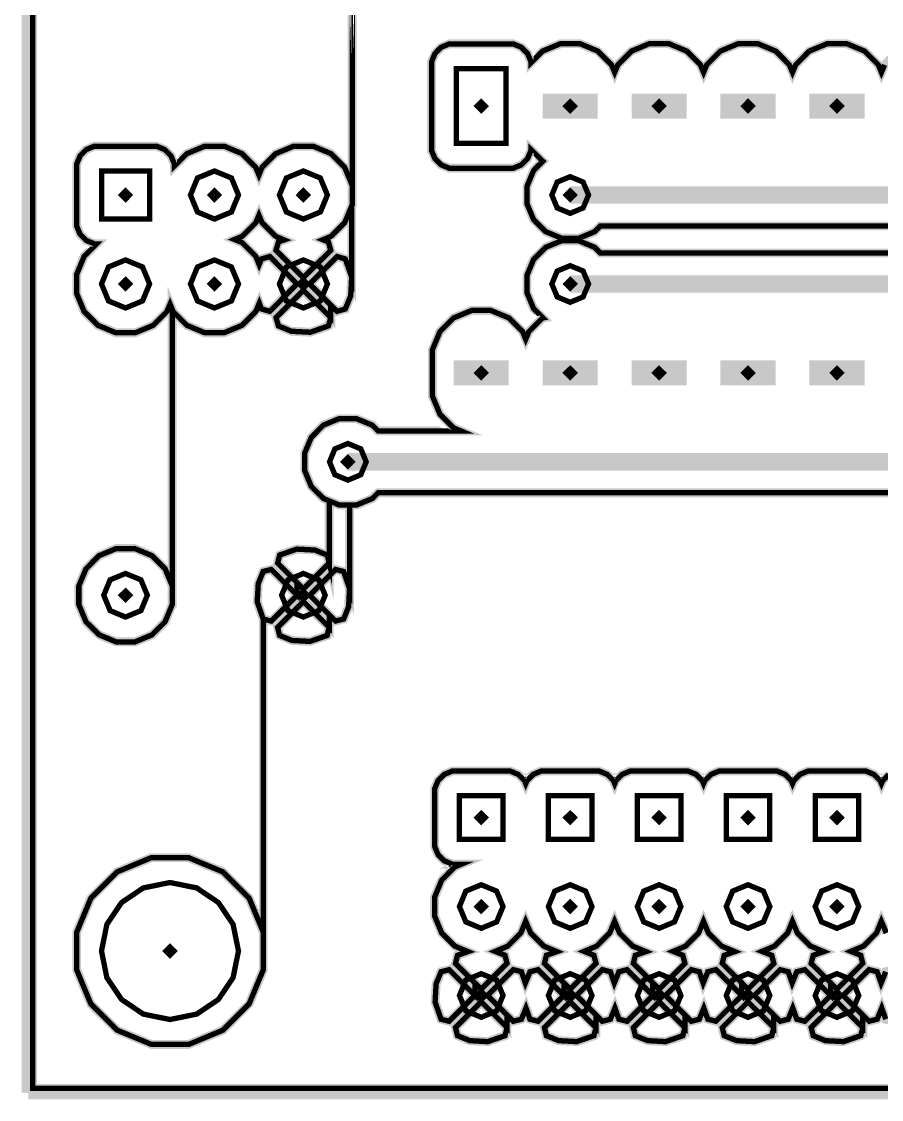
# Model space of a CAD drawing. Extents: x 0 to 6.22, y 0 to 4.04.
# Drawn here: x 4.24 to 5.207, y 0 to 1.212 of the extents above; entities that cross this region are included whole.
import ezdxf

# ---------------------------------------------------------------- set-up
doc = ezdxf.new("R2010")
doc.units = 0
doc.layers.get('0').update_dxf_attribs({"linetype": 'CONTINUOUS'})

msp = doc.modelspace()

# ---------------------------------------------------------------- linework, layer by layer
at = {"color": 0}
for points, const_width in [([(4.24783, 1.97613), (4.24783, 0.00764974)], 0.015), ([(4.25288, 1.97114), (4.25288, 0.0126411), (6.21137, 0.0126411)], 0.01), ([(4.25288, 1.97114), (4.25288, 0.0126411), (6.21137, 0.0126411)], 0.006), ([(4.61214, 1.24881), (4.61214, 1.00613), (4.61154, 1.00461), (4.61154, 0.924914), (4.61046, 0.903646), (4.60444, 0.888943), (4.59506, 0.886231), (4.58806, 0.893229), (4.58806, 0.879232), (4.58535, 0.869846), (4.56515, 0.862739), (4.54383, 0.863824), (4.52919, 0.869846), (4.52647, 0.879232), (4.55724, 0.909939), (4.58806, 0.879232), (4.58806, 0.893229), (4.56435, 0.917046), (4.59506, 0.947863), (4.60444, 0.94515), (4.61154, 0.924914), (4.61154, 1.00461), (4.60374, 0.985949), (4.58838, 0.97054), (4.57915, 0.966743), (4.58535, 0.964247), (4.58806, 0.954807), (4.55724, 0.924154), (4.52647, 0.954807), (4.52919, 0.964247), (4.53564, 0.966525), (4.52615, 0.97054), (4.51074, 0.985949), (4.50726, 0.994358), (4.50375, 0.985949), (4.48833, 0.97054), (4.47987, 0.967014), (4.48833, 0.963542), (4.50375, 0.948133), (4.50749, 0.938911), (4.51004, 0.94515), (4.51947, 0.947863), (4.55018, 0.917046), (4.51947, 0.886231), (4.51004, 0.888943), (4.50765, 0.895454), (4.50375, 0.88596), (4.48833, 0.870551), (4.46815, 0.862142), (4.44635, 0.862142), (4.42617, 0.870551), (4.41075, 0.88596), (4.40978, 0.888346), (4.40978, 0.55664), (4.40175, 0.537326), (4.38704, 0.522515), (4.36778, 0.51454), (4.34685, 0.51454), (4.32758, 0.522515), (4.31278, 0.537218), (4.30474, 0.556532), (4.30474, 0.577419), (4.31278, 0.596733), (4.32747, 0.611544), (4.34674, 0.619521), (4.36768, 0.619521), (4.38693, 0.611544), (4.40175, 0.596843), (4.40978, 0.577528), (4.40978, 0.888346), (4.40728, 0.894314), (4.40375, 0.88596), (4.38835, 0.870551), (4.36817, 0.862142), (4.34636, 0.862142), (4.32617, 0.870551), (4.31076, 0.88596), (4.30236, 0.906142), (4.30236, 0.927951), (4.31076, 0.948133), (4.32476, 0.962131), (4.32238, 0.962131), (4.31315, 0.965929), (4.30615, 0.972928), (4.30236, 0.982042), (4.30236, 1.05192), (4.30615, 1.06114), (4.31315, 1.06814), (4.32226, 1.07194), (4.39214, 1.07194), (4.40136, 1.06814), (4.40836, 1.06114), (4.41217, 1.05203), (4.41217, 1.04953), (4.42617, 1.06353), (4.44635, 1.07194), (4.46815, 1.07194), (4.48833, 1.06353), (4.50375, 1.04812), (4.50726, 1.03961), (4.51074, 1.04812), (4.52615, 1.06353), (4.54633, 1.07194), (4.56814, 1.07194), (4.58838, 1.06353), (4.60374, 1.04812), (4.61214, 1.02794), (4.61214, 1.24881)], 0.01), ([(4.61214, 1.24881), (4.61214, 1.00613), (4.61154, 1.00461), (4.61154, 0.924914), (4.61046, 0.903646), (4.60444, 0.888943), (4.59506, 0.886231), (4.58806, 0.893229), (4.58806, 0.879232), (4.58535, 0.869846), (4.56515, 0.862739), (4.54383, 0.863824), (4.52919, 0.869846), (4.52647, 0.879232), (4.55724, 0.909939), (4.58806, 0.879232), (4.58806, 0.893229), (4.56435, 0.917046), (4.59506, 0.947863), (4.60444, 0.94515), (4.61154, 0.924914), (4.61154, 1.00461), (4.60374, 0.985949), (4.58838, 0.97054), (4.57915, 0.966743), (4.58535, 0.964247), (4.58806, 0.954807), (4.55724, 0.924154), (4.52647, 0.954807), (4.52919, 0.964247), (4.53564, 0.966525), (4.52615, 0.97054), (4.51074, 0.985949), (4.50726, 0.994358), (4.50375, 0.985949), (4.48833, 0.97054), (4.47987, 0.967014), (4.48833, 0.963542), (4.50375, 0.948133), (4.50749, 0.938911), (4.51004, 0.94515), (4.51947, 0.947863), (4.55018, 0.917046), (4.51947, 0.886231), (4.51004, 0.888943), (4.50765, 0.895454), (4.50375, 0.88596), (4.48833, 0.870551), (4.46815, 0.862142), (4.44635, 0.862142), (4.42617, 0.870551), (4.41075, 0.88596), (4.40978, 0.888346), (4.40978, 0.55664), (4.40175, 0.537326), (4.38704, 0.522515), (4.36778, 0.51454), (4.34685, 0.51454), (4.32758, 0.522515), (4.31278, 0.537218), (4.30474, 0.556532), (4.30474, 0.577419), (4.31278, 0.596733), (4.32747, 0.611544), (4.34674, 0.619521), (4.36768, 0.619521), (4.38693, 0.611544), (4.40175, 0.596843), (4.40978, 0.577528), (4.40978, 0.888346), (4.40728, 0.894314), (4.40375, 0.88596), (4.38835, 0.870551), (4.36817, 0.862142), (4.34636, 0.862142), (4.32617, 0.870551), (4.31076, 0.88596), (4.30236, 0.906142), (4.30236, 0.927951), (4.31076, 0.948133), (4.32476, 0.962131), (4.32238, 0.962131), (4.31315, 0.965929), (4.30615, 0.972928), (4.30236, 0.982042), (4.30236, 1.05192), (4.30615, 1.06114), (4.31315, 1.06814), (4.32226, 1.07194), (4.39214, 1.07194), (4.40136, 1.06814), (4.40836, 1.06114), (4.41217, 1.05203), (4.41217, 1.04953), (4.42617, 1.06353), (4.44635, 1.07194), (4.46815, 1.07194), (4.48833, 1.06353), (4.50375, 1.04812), (4.50726, 1.03961), (4.51074, 1.04812), (4.52615, 1.06353), (4.54633, 1.07194), (4.56814, 1.07194), (4.58838, 1.06353), (4.60374, 1.04812), (4.61214, 1.02794), (4.61214, 1.24881)], 0.006), ([(5.67329, 0.98226), (4.89117, 0.98226), (4.88488, 0.975857), (4.86697, 0.968425), (4.84765, 0.968425), (4.82975, 0.975857), (4.81608, 0.989421), (4.80865, 1.00732), (4.80865, 1.02664), (4.81608, 1.04454), (4.82644, 1.05501), (4.82617, 1.05523), (4.81315, 1.06825), (4.81315, 1.06711), (4.80935, 1.05794), (4.80236, 1.05094), (4.79324, 1.04715), (4.72136, 1.04715), (4.71213, 1.05094), (4.70514, 1.05794), (4.70139, 1.06706), (4.70139, 1.16694), (4.70514, 1.17611), (4.71213, 1.18311), (4.72125, 1.18696), (4.79318, 1.18696), (4.80236, 1.18311), (4.80935, 1.17611), (4.81315, 1.16705), (4.81315, 1.16585), (4.82617, 1.17882), (4.84636, 1.18723), (4.86817, 1.18723), (4.88835, 1.17882), (4.90375, 1.16341), (4.90728, 1.15495), (4.91075, 1.16341), (4.92617, 1.17882), (4.94635, 1.18723), (4.96815, 1.18723), (4.98833, 1.17882), (5.00375, 1.16341), (5.00726, 1.15495), (5.01074, 1.16341), (5.02615, 1.17882), (5.04633, 1.18723), (5.06814, 1.18723), (5.08838, 1.17882), (5.10374, 1.16341), (5.10726, 1.15495), (5.11079, 1.16341), (5.12614, 1.17882), (5.14638, 1.18723), (5.16818, 1.18723), (5.18836, 1.17882), (5.20378, 1.16341), (5.20725, 1.15495), (5.21078, 1.16341), (5.22618, 1.17882)], 0.01), ([(5.67329, 0.98226), (4.89117, 0.98226), (4.88488, 0.975857), (4.86697, 0.968425), (4.84765, 0.968425), (4.82975, 0.975857), (4.81608, 0.989421), (4.80865, 1.00732), (4.80865, 1.02664), (4.81608, 1.04454), (4.82644, 1.05501), (4.82617, 1.05523), (4.81315, 1.06825), (4.81315, 1.06711), (4.80935, 1.05794), (4.80236, 1.05094), (4.79324, 1.04715), (4.72136, 1.04715), (4.71213, 1.05094), (4.70514, 1.05794), (4.70139, 1.06706), (4.70139, 1.16694), (4.70514, 1.17611), (4.71213, 1.18311), (4.72125, 1.18696), (4.79318, 1.18696), (4.80236, 1.18311), (4.80935, 1.17611), (4.81315, 1.16705), (4.81315, 1.16585), (4.82617, 1.17882), (4.84636, 1.18723), (4.86817, 1.18723), (4.88835, 1.17882), (4.90375, 1.16341), (4.90728, 1.15495), (4.91075, 1.16341), (4.92617, 1.17882), (4.94635, 1.18723), (4.96815, 1.18723), (4.98833, 1.17882), (5.00375, 1.16341), (5.00726, 1.15495), (5.01074, 1.16341), (5.02615, 1.17882), (5.04633, 1.18723), (5.06814, 1.18723), (5.08838, 1.17882), (5.10374, 1.16341), (5.10726, 1.15495), (5.11079, 1.16341), (5.12614, 1.17882), (5.14638, 1.18723), (5.16818, 1.18723), (5.18836, 1.17882), (5.20378, 1.16341), (5.20725, 1.15495), (5.21078, 1.16341)], 0.006), ([(4.85726, 1.10303), (4.85726, 1.13102)], 0.062), ([(4.95725, 1.10303), (4.95725, 1.13102)], 0.062), ([(5.05724, 1.10303), (5.05724, 1.13102)], 0.062), ([(5.15728, 1.10303), (5.15728, 1.13102)], 0.062), ([(4.48426, 1.01704), (4.47635, 0.997939), (4.45725, 0.990017), (4.43815, 0.997939), (4.43028, 1.01704), (4.43815, 1.03619), (4.45725, 1.04405), (4.47635, 1.03619), (4.48426, 1.01704)], 0.006), ([(4.58425, 1.01704), (4.57633, 0.997939), (4.55724, 0.990017), (4.53814, 0.997939), (4.53028, 1.01704), (4.53814, 1.03619), (4.55724, 1.04405), (4.57633, 1.03619), (4.58425, 1.01704)], 0.006), ([(4.87788, 1.01704), (4.87181, 1.0025), (4.85726, 0.996419), (4.84267, 1.0025), (4.83664, 1.01704), (4.84267, 1.03163), (4.85726, 1.03765), (4.87181, 1.03163), (4.87788, 1.01704)], 0.006), ([(5.70725, 1.01704), (4.85726, 1.01704)], 0.0197), ([(5.30974, 0.682238), (4.64117, 0.682238), (4.63488, 0.675836), (4.61697, 0.668457), (4.60915, 0.668457), (4.60915, 0.574436), (4.60807, 0.554036), (4.60249, 0.54031), (4.59337, 0.538032), (4.58626, 0.545139), (4.58626, 0.530925), (4.58399, 0.52181), (4.56467, 0.515136), (4.54428, 0.516222), (4.53054, 0.52181), (4.52826, 0.530925), (4.55724, 0.55995), (4.58626, 0.530925), (4.58626, 0.545139), (4.56435, 0.567057), (4.59337, 0.596029), (4.60249, 0.59375), (4.60915, 0.574436), (4.60915, 0.668457), (4.59765, 0.668457), (4.58626, 0.673122), (4.58626, 0.603136), (4.55724, 0.57411), (4.55018, 0.581218), (4.55018, 0.567057), (4.52115, 0.538032), (4.51226, 0.540201), (4.51226, 0.146212), (4.49625, 0.107639), (4.46674, 0.0780165), (4.42828, 0.0620117), (4.38644, 0.0620117), (4.34787, 0.0780165), (4.31825, 0.10753), (4.30225, 0.14605), (4.30225, 0.187825), (4.31825, 0.226454), (4.34776, 0.256022), (4.38628, 0.272026), (4.42806, 0.272026), (4.46669, 0.256022), (4.49625, 0.226508), (4.51226, 0.188043), (4.51226, 0.540201), (4.51204, 0.54031), (4.50537, 0.559625), (4.50646, 0.580024), (4.51204, 0.59375), (4.52115, 0.596029), (4.55018, 0.567057), (4.55018, 0.581218), (4.52826, 0.603136), (4.53054, 0.61225), (4.54986, 0.618924), (4.57026, 0.617839), (4.58399, 0.61225), (4.58626, 0.603136), (4.58626, 0.673122), (4.57975, 0.675836), (4.56608, 0.689453), (4.55865, 0.707357), (4.55865, 0.726617), (4.56608, 0.744521), (4.57964, 0.758247), (4.59754, 0.765625), (4.61686, 0.765625), (4.63476, 0.758247), (4.64117, 0.751844), (4.73426, 0.751844), (4.72618, 0.755208), (4.71078, 0.770617), (4.70236, 0.790853), (4.70236, 0.843207), (4.71078, 0.863444), (4.72618, 0.878851), (4.74636, 0.887207), (4.76818, 0.887207), (4.78836, 0.878851), (4.80376, 0.863444), (4.80724, 0.854926), (4.81076, 0.863444), (4.82617, 0.878851), (4.82656, 0.878906), (4.81608, 0.889432), (4.80865, 0.907335), (4.80865, 0.92665), (4.81608, 0.944553), (4.82964, 0.958225), (4.84754, 0.965603), (4.86686, 0.965603), (4.88476, 0.958225), (4.89117, 0.951822), (5.57324, 0.951822)], 0.01), ([(5.30974, 0.682238), (4.64117, 0.682238), (4.63488, 0.675836), (4.61697, 0.668457), (4.60915, 0.668457), (4.60915, 0.574436), (4.60807, 0.554036), (4.60249, 0.54031), (4.59337, 0.538032), (4.58626, 0.545139), (4.58626, 0.530925), (4.58399, 0.52181), (4.56467, 0.515136), (4.54428, 0.516222), (4.53054, 0.52181), (4.52826, 0.530925), (4.55724, 0.55995), (4.58626, 0.530925), (4.58626, 0.545139), (4.56435, 0.567057), (4.59337, 0.596029), (4.60249, 0.59375), (4.60915, 0.574436), (4.60915, 0.668457), (4.59765, 0.668457), (4.58626, 0.673122), (4.58626, 0.603136), (4.55724, 0.57411), (4.55018, 0.581218), (4.55018, 0.567057), (4.52115, 0.538032), (4.51226, 0.540201), (4.51226, 0.146212), (4.49625, 0.107639), (4.46674, 0.0780165), (4.42828, 0.0620117), (4.38644, 0.0620117), (4.34787, 0.0780165), (4.31825, 0.10753), (4.30225, 0.14605), (4.30225, 0.187825), (4.31825, 0.226454), (4.34776, 0.256022), (4.38628, 0.272026), (4.42806, 0.272026), (4.46669, 0.256022), (4.49625, 0.226508), (4.51226, 0.188043), (4.51226, 0.540201), (4.51204, 0.54031), (4.50537, 0.559625), (4.50646, 0.580024), (4.51204, 0.59375), (4.52115, 0.596029), (4.55018, 0.567057), (4.55018, 0.581218), (4.52826, 0.603136), (4.53054, 0.61225), (4.54986, 0.618924), (4.57026, 0.617839), (4.58399, 0.61225), (4.58626, 0.603136), (4.58626, 0.673122), (4.57975, 0.675836), (4.56608, 0.689453), (4.55865, 0.707357), (4.55865, 0.726617), (4.56608, 0.744521), (4.57964, 0.758247), (4.59754, 0.765625), (4.61686, 0.765625), (4.63476, 0.758247), (4.64117, 0.751844), (4.73426, 0.751844), (4.72618, 0.755208), (4.71078, 0.770617), (4.70236, 0.790853), (4.70236, 0.843207), (4.71078, 0.863444), (4.72618, 0.878851), (4.74636, 0.887207), (4.76818, 0.887207), (4.78836, 0.878851), (4.80376, 0.863444), (4.80724, 0.854926), (4.81076, 0.863444), (4.82617, 0.878851), (4.82656, 0.878906), (4.81608, 0.889432), (4.80865, 0.907335), (4.80865, 0.92665), (4.81608, 0.944553), (4.82964, 0.958225), (4.84754, 0.965603), (4.86686, 0.965603), (4.88476, 0.958225), (4.89117, 0.951822), (5.57324, 0.951822)], 0.006), ([(4.38428, 0.917046), (4.37636, 0.897949), (4.35726, 0.890028), (4.33811, 0.897949), (4.33024, 0.917046), (4.33811, 0.936143), (4.35726, 0.944011), (4.37636, 0.936143), (4.38428, 0.917046)], 0.006), ([(4.48426, 0.917046), (4.47635, 0.897949), (4.45725, 0.890028), (4.43815, 0.897949), (4.43028, 0.917046), (4.43815, 0.936143), (4.45725, 0.944011), (4.47635, 0.936143), (4.48426, 0.917046)], 0.006), ([(4.58425, 0.917046), (4.57633, 0.897949), (4.55724, 0.890028), (4.53814, 0.897949), (4.53028, 0.917046), (4.53814, 0.936143), (4.55724, 0.944011), (4.57633, 0.936143), (4.58425, 0.917046)], 0.006), ([(4.87788, 0.917046), (4.87181, 0.902507), (4.85726, 0.896431), (4.84267, 0.902507), (4.83664, 0.917046), (4.84267, 0.931586), (4.85726, 0.937608), (4.87181, 0.931586), (4.87788, 0.917046)], 0.006), ([(4.85726, 0.917046), (5.60726, 0.917046)], 0.0197), ([(4.75726, 0.80306), (4.75726, 0.831054)], 0.062), ([(4.85726, 0.80306), (4.85726, 0.831054)], 0.062), ([(4.95725, 0.80306), (4.95725, 0.831054)], 0.062), ([(5.05724, 0.80306), (5.05724, 0.831054)], 0.062), ([(5.15728, 0.80306), (5.15728, 0.831054)], 0.062), ([(4.62788, 0.717014), (4.62181, 0.702528), (4.60726, 0.696451), (4.59267, 0.702528), (4.58664, 0.717014), (4.59267, 0.731608), (4.60726, 0.737631), (4.62181, 0.731608), (4.62788, 0.717014)], 0.006), ([(4.60726, 0.717014), (5.85726, 0.717014)], 0.0197), ([(4.38178, 0.567057), (4.37457, 0.54975), (4.35726, 0.542535), (4.3399, 0.54975), (4.33274, 0.567057), (4.3399, 0.584364), (4.35726, 0.591525), (4.37457, 0.584364), (4.38178, 0.567057)], 0.006), ([(4.58176, 0.567057), (4.57454, 0.54975), (4.55724, 0.542535), (4.53993, 0.54975), (4.53276, 0.567057), (4.53993, 0.584364), (4.55724, 0.591525), (4.57454, 0.584364), (4.58176, 0.567057)], 0.006), ([(5.21278, 0.187229), (5.20714, 0.200521), (5.20176, 0.187338), (5.18707, 0.172526), (5.17296, 0.166613), (5.18397, 0.162218), (5.18625, 0.153103), (5.15728, 0.124132), (5.15017, 0.131239), (5.15017, 0.117025), (5.12115, 0.0880533), (5.11208, 0.0903321), (5.10753, 0.102919), (5.10243, 0.0903321), (5.09337, 0.0880533), (5.08626, 0.0951064), (5.08626, 0.0809461), (5.08393, 0.0718317), (5.06467, 0.0651585), (5.04428, 0.0662435), (5.03054, 0.0718317), (5.02826, 0.0809461), (5.05724, 0.109918), (5.08626, 0.0809461), (5.08626, 0.0951064), (5.06435, 0.117025), (5.09337, 0.14605), (5.10243, 0.143718), (5.10688, 0.131022), (5.11208, 0.143718), (5.12115, 0.14605), (5.15017, 0.117025), (5.15017, 0.131239), (5.12825, 0.153103), (5.13058, 0.162218), (5.14236, 0.166342), (5.12756, 0.172526), (5.11274, 0.187229), (5.10715, 0.200521), (5.10178, 0.187338), (5.08708, 0.172526), (5.07297, 0.166613), (5.08393, 0.162218), (5.08626, 0.153103), (5.05724, 0.124132), (5.05018, 0.131239), (5.05018, 0.117025), (5.02115, 0.0880533), (5.01204, 0.0903321), (5.00754, 0.102919), (5.00244, 0.0903321), (4.99338, 0.0880533), (4.98628, 0.0951064), (4.98628, 0.0809461), (4.98394, 0.0718317), (4.96468, 0.0651585), (4.94428, 0.0662435), (4.93056, 0.0718317), (4.92828, 0.0809461), (4.95725, 0.109918), (4.98628, 0.0809461), (4.98628, 0.0951064), (4.96436, 0.117025), (4.99338, 0.14605), (5.00244, 0.143718), (5.00683, 0.131022), (5.01204, 0.143718), (5.02115, 0.14605), (5.05018, 0.117025), (5.05018, 0.131239), (5.02826, 0.153103), (5.03054, 0.162218), (5.04237, 0.166342), (5.02756, 0.172526), (5.01275, 0.187229), (5.00717, 0.200521), (5.00174, 0.187338), (4.98708, 0.172526), (4.97299, 0.166613), (4.98394, 0.162218), (4.98628, 0.153103), (4.95725, 0.124132), (4.95014, 0.131239), (4.95014, 0.117025), (4.92117, 0.0880533), (4.91206, 0.0903321), (4.90756, 0.102919), (4.90246, 0.0903321), (4.89333, 0.0880533), (4.88628, 0.0951064), (4.88628, 0.0809461), (4.88396, 0.0718317), (4.86464, 0.0651585), (4.84424, 0.0662435), (4.83057, 0.0718317), (4.82829, 0.0809461), (4.85726, 0.109918), (4.88628, 0.0809461), (4.88628, 0.0951064), (4.86436, 0.117025), (4.89333, 0.14605), (4.90246, 0.143718), (4.90685, 0.131022), (4.91206, 0.143718), (4.92117, 0.14605), (4.95014, 0.117025), (4.95014, 0.131239), (4.92828, 0.153103), (4.93056, 0.162218), (4.94239, 0.166342), (4.92757, 0.172526), (4.91276, 0.187229), (4.90717, 0.200521), (4.90175, 0.187338), (4.88704, 0.172526), (4.87294, 0.166613), (4.88396, 0.162218), (4.88628, 0.153103), (4.85726, 0.124132), (4.85015, 0.131239), (4.85015, 0.117025), (4.82118, 0.0880533), (4.81207, 0.0903321), (4.80757, 0.102919), (4.80246, 0.0903321), (4.79335, 0.0880533), (4.78624, 0.0951064), (4.78624, 0.0809461), (4.78396, 0.0718317), (4.76465, 0.0651585), (4.74425, 0.0662435), (4.73058, 0.0718317), (4.72825, 0.0809461), (4.75726, 0.109918), (4.78624, 0.0809461), (4.78624, 0.0951064), (4.76438, 0.117025), (4.79335, 0.14605), (4.80246, 0.143718), (4.80686, 0.131022), (4.81207, 0.143718), (4.82118, 0.14605), (4.85015, 0.117025), (4.85015, 0.131239), (4.82829, 0.153103), (4.83057, 0.162218), (4.84233, 0.166342), (4.82758, 0.172526), (4.81278, 0.187229), (4.80718, 0.200521), (4.80176, 0.187338), (4.78706, 0.172526), (4.77294, 0.166613), (4.78396, 0.162218), (4.78624, 0.153103), (4.75726, 0.124132), (4.75017, 0.131239), (4.75017, 0.117025), (4.72114, 0.0880533), (4.71208, 0.0903321), (4.70535, 0.109646), (4.70649, 0.130046), (4.71208, 0.143718), (4.72114, 0.14605), (4.75017, 0.117025), (4.75017, 0.131239), (4.72825, 0.153103), (4.73058, 0.162218), (4.74235, 0.166342), (4.72754, 0.172526), (4.71278, 0.187229), (4.70475, 0.206543), (4.70475, 0.227431), (4.71278, 0.246744), (4.72749, 0.261556), (4.73486, 0.264649), (4.72488, 0.264649), (4.71565, 0.268446), (4.70865, 0.275444), (4.70486, 0.28456), (4.70486, 0.349447), (4.70865, 0.358615), (4.71565, 0.365614), (4.72478, 0.369413), (4.78965, 0.369413), (4.79889, 0.365614), (4.80588, 0.358615), (4.80724, 0.355251), (4.80865, 0.358615), (4.81565, 0.365614), (4.82476, 0.369413), (4.88965, 0.369413), (4.89887, 0.365614), (4.90587, 0.358615), (4.90728, 0.355251), (4.90864, 0.358615), (4.91564, 0.365614), (4.92475, 0.369413), (4.98964, 0.369413), (4.99886, 0.365614), (5.00586, 0.358615), (5.00726, 0.355251), (5.00868, 0.358615), (5.01568, 0.365614), (5.02474, 0.369413), (5.08968, 0.369413), (5.09885, 0.365614), (5.10585, 0.358615), (5.10726, 0.355251), (5.10867, 0.358615), (5.11567, 0.365614), (5.12478, 0.369413), (5.18967, 0.369413), (5.19883, 0.365614), (5.20583, 0.358615), (5.20725, 0.355251), (5.20865, 0.358615), (5.21565, 0.365614)], 0.01), ([(5.21278, 0.187229), (5.20714, 0.200521), (5.20176, 0.187338), (5.18707, 0.172526), (5.17296, 0.166613), (5.18397, 0.162218), (5.18625, 0.153103), (5.15728, 0.124132), (5.15017, 0.131239), (5.15017, 0.117025), (5.12115, 0.0880533), (5.11208, 0.0903321), (5.10753, 0.102919), (5.10243, 0.0903321), (5.09337, 0.0880533), (5.08626, 0.0951064), (5.08626, 0.0809461), (5.08393, 0.0718317), (5.06467, 0.0651585), (5.04428, 0.0662435), (5.03054, 0.0718317), (5.02826, 0.0809461), (5.05724, 0.109918), (5.08626, 0.0809461), (5.08626, 0.0951064), (5.06435, 0.117025), (5.09337, 0.14605), (5.10243, 0.143718), (5.10688, 0.131022), (5.11208, 0.143718), (5.12115, 0.14605), (5.15017, 0.117025), (5.15017, 0.131239), (5.12825, 0.153103), (5.13058, 0.162218), (5.14236, 0.166342), (5.12756, 0.172526), (5.11274, 0.187229), (5.10715, 0.200521), (5.10178, 0.187338), (5.08708, 0.172526), (5.07297, 0.166613), (5.08393, 0.162218), (5.08626, 0.153103), (5.05724, 0.124132), (5.05018, 0.131239), (5.05018, 0.117025), (5.02115, 0.0880533), (5.01204, 0.0903321), (5.00754, 0.102919), (5.00244, 0.0903321), (4.99338, 0.0880533), (4.98628, 0.0951064), (4.98628, 0.0809461), (4.98394, 0.0718317), (4.96468, 0.0651585), (4.94428, 0.0662435), (4.93056, 0.0718317), (4.92828, 0.0809461), (4.95725, 0.109918), (4.98628, 0.0809461), (4.98628, 0.0951064), (4.96436, 0.117025), (4.99338, 0.14605), (5.00244, 0.143718), (5.00683, 0.131022), (5.01204, 0.143718), (5.02115, 0.14605), (5.05018, 0.117025), (5.05018, 0.131239), (5.02826, 0.153103), (5.03054, 0.162218), (5.04237, 0.166342), (5.02756, 0.172526), (5.01275, 0.187229), (5.00717, 0.200521), (5.00174, 0.187338), (4.98708, 0.172526), (4.97299, 0.166613), (4.98394, 0.162218), (4.98628, 0.153103), (4.95725, 0.124132), (4.95014, 0.131239), (4.95014, 0.117025), (4.92117, 0.0880533), (4.91206, 0.0903321), (4.90756, 0.102919), (4.90246, 0.0903321), (4.89333, 0.0880533), (4.88628, 0.0951064), (4.88628, 0.0809461), (4.88396, 0.0718317), (4.86464, 0.0651585), (4.84424, 0.0662435), (4.83057, 0.0718317), (4.82829, 0.0809461), (4.85726, 0.109918), (4.88628, 0.0809461), (4.88628, 0.0951064), (4.86436, 0.117025), (4.89333, 0.14605), (4.90246, 0.143718), (4.90685, 0.131022), (4.91206, 0.143718), (4.92117, 0.14605), (4.95014, 0.117025), (4.95014, 0.131239), (4.92828, 0.153103), (4.93056, 0.162218), (4.94239, 0.166342), (4.92757, 0.172526), (4.91276, 0.187229), (4.90717, 0.200521), (4.90175, 0.187338), (4.88704, 0.172526), (4.87294, 0.166613), (4.88396, 0.162218), (4.88628, 0.153103), (4.85726, 0.124132), (4.85015, 0.131239), (4.85015, 0.117025), (4.82118, 0.0880533), (4.81207, 0.0903321), (4.80757, 0.102919), (4.80246, 0.0903321), (4.79335, 0.0880533), (4.78624, 0.0951064), (4.78624, 0.0809461), (4.78396, 0.0718317), (4.76465, 0.0651585), (4.74425, 0.0662435), (4.73058, 0.0718317), (4.72825, 0.0809461), (4.75726, 0.109918), (4.78624, 0.0809461), (4.78624, 0.0951064), (4.76438, 0.117025), (4.79335, 0.14605), (4.80246, 0.143718), (4.80686, 0.131022), (4.81207, 0.143718), (4.82118, 0.14605), (4.85015, 0.117025), (4.85015, 0.131239), (4.82829, 0.153103), (4.83057, 0.162218), (4.84233, 0.166342), (4.82758, 0.172526), (4.81278, 0.187229), (4.80718, 0.200521), (4.80176, 0.187338), (4.78706, 0.172526), (4.77294, 0.166613), (4.78396, 0.162218), (4.78624, 0.153103), (4.75726, 0.124132), (4.75017, 0.131239), (4.75017, 0.117025), (4.72114, 0.0880533), (4.71208, 0.0903321), (4.70535, 0.109646), (4.70649, 0.130046), (4.71208, 0.143718), (4.72114, 0.14605), (4.75017, 0.117025), (4.75017, 0.131239), (4.72825, 0.153103), (4.73058, 0.162218), (4.74235, 0.166342), (4.72754, 0.172526), (4.71278, 0.187229), (4.70475, 0.206543), (4.70475, 0.227431), (4.71278, 0.246744), (4.72749, 0.261556), (4.73486, 0.264649), (4.72488, 0.264649), (4.71565, 0.268446), (4.70865, 0.275444), (4.70486, 0.28456), (4.70486, 0.349447), (4.70865, 0.358615), (4.71565, 0.365614), (4.72478, 0.369413), (4.78965, 0.369413), (4.79889, 0.365614), (4.80588, 0.358615), (4.80724, 0.355251), (4.80865, 0.358615), (4.81565, 0.365614), (4.82476, 0.369413), (4.88965, 0.369413), (4.89887, 0.365614), (4.90587, 0.358615), (4.90728, 0.355251), (4.90864, 0.358615), (4.91564, 0.365614), (4.92475, 0.369413), (4.98964, 0.369413), (4.99886, 0.365614), (5.00586, 0.358615), (5.00726, 0.355251), (5.00868, 0.358615), (5.01568, 0.365614), (5.02474, 0.369413), (5.08968, 0.369413), (5.09885, 0.365614), (5.10585, 0.358615), (5.10726, 0.355251), (5.10867, 0.358615), (5.11567, 0.365614), (5.12478, 0.369413), (5.18967, 0.369413), (5.19883, 0.365614), (5.20583, 0.358615), (5.20725, 0.355251), (5.20865, 0.358615), (5.21565, 0.365614)], 0.006), ([(4.48426, 0.167046), (4.47819, 0.137098), (4.46169, 0.112576), (4.43722, 0.0960829), (4.40728, 0.0900065), (4.37728, 0.0960829), (4.35281, 0.112576), (4.33626, 0.137098), (4.33024, 0.167046), (4.33626, 0.197049), (4.35281, 0.221517), (4.37728, 0.23801), (4.40728, 0.244032), (4.43722, 0.23801), (4.46169, 0.221517), (4.47819, 0.197049), (4.48426, 0.167046)], 0.006), ([(4.78174, 0.217014), (4.77453, 0.199761), (4.75726, 0.192546), (4.7399, 0.199761), (4.73275, 0.217014), (4.7399, 0.234375), (4.75726, 0.241536), (4.77453, 0.234375), (4.78174, 0.217014)], 0.006), ([(4.88178, 0.217014), (4.87457, 0.199761), (4.85726, 0.192546), (4.8399, 0.199761), (4.83274, 0.217014), (4.8399, 0.234375), (4.85726, 0.241536), (4.87457, 0.234375), (4.88178, 0.217014)], 0.006), ([(4.98178, 0.217014), (4.97456, 0.199761), (4.95725, 0.192546), (4.93994, 0.199761), (4.93278, 0.217014), (4.93994, 0.234375), (4.95725, 0.241536), (4.97456, 0.234375), (4.98178, 0.217014)], 0.006), ([(5.08176, 0.217014), (5.07454, 0.199761), (5.05724, 0.192546), (5.03993, 0.199761), (5.03276, 0.217014), (5.03993, 0.234375), (5.05724, 0.241536), (5.07454, 0.234375), (5.08176, 0.217014)], 0.006), ([(5.18175, 0.217014), (5.17453, 0.199761), (5.15728, 0.192546), (5.13992, 0.199761), (5.13276, 0.217014), (5.13992, 0.234375), (5.15728, 0.241536), (5.17453, 0.234375), (5.18175, 0.217014)], 0.006), ([(5.22114, 0.0880533), (5.21208, 0.0903321), (5.20757, 0.102919), (5.20247, 0.0903321), (5.19336, 0.0880533), (5.18625, 0.0951064), (5.18625, 0.0809461), (5.18397, 0.0718317), (5.16465, 0.0651585), (5.14426, 0.0662435), (5.13058, 0.0718317), (5.12825, 0.0809461), (5.15728, 0.109918), (5.18625, 0.0809461), (5.18625, 0.0951064), (5.16433, 0.117025), (5.19336, 0.14605), (5.20247, 0.143718), (5.20687, 0.131022), (5.21208, 0.143718), (5.22114, 0.14605)], 0.01), ([(5.21208, 0.0903321), (5.20757, 0.102919), (5.20247, 0.0903321), (5.19336, 0.0880533), (5.18625, 0.0951064), (5.18625, 0.0809461), (5.18397, 0.0718317), (5.16465, 0.0651585), (5.14426, 0.0662435), (5.13058, 0.0718317), (5.12825, 0.0809461), (5.15728, 0.109918), (5.18625, 0.0809461), (5.18625, 0.0951064), (5.16433, 0.117025), (5.19336, 0.14605), (5.20247, 0.143718), (5.20687, 0.131022), (5.21208, 0.143718)], 0.006), ([(4.78174, 0.117025), (4.77453, 0.0997179), (4.75726, 0.0925022), (4.7399, 0.0997179), (4.73275, 0.117025), (4.7399, 0.134386), (4.75726, 0.141547), (4.77453, 0.134386), (4.78174, 0.117025)], 0.006), ([(4.88178, 0.117025), (4.87457, 0.0997179), (4.85726, 0.0925022), (4.8399, 0.0997179), (4.83274, 0.117025), (4.8399, 0.134386), (4.85726, 0.141547), (4.87457, 0.134386), (4.88178, 0.117025)], 0.006), ([(4.98178, 0.117025), (4.97456, 0.0997179), (4.95725, 0.0925022), (4.93994, 0.0997179), (4.93278, 0.117025), (4.93994, 0.134386), (4.95725, 0.141547), (4.97456, 0.134386), (4.98178, 0.117025)], 0.006), ([(5.08176, 0.117025), (5.07454, 0.0997179), (5.05724, 0.0925022), (5.03993, 0.0997179), (5.03276, 0.117025), (5.03993, 0.134386), (5.05724, 0.141547), (5.07454, 0.134386), (5.08176, 0.117025)], 0.006), ([(5.18175, 0.117025), (5.17453, 0.0997179), (5.15728, 0.0925022), (5.13992, 0.0997179), (5.13276, 0.117025), (5.13992, 0.134386), (5.15728, 0.141547), (5.17453, 0.134386), (5.18175, 0.117025)], 0.006), ([(4.24783, 0.00764974), (6.21636, 0.00764974)], 0.015)]:
    msp.add_lwpolyline(points, dxfattribs=dict(at, const_width=const_width))
for points in [[(4.25288, 1.97114), (4.25288, 0.0126411), (6.21137, 0.0126411)], [(4.61214, 1.24881), (4.61214, 1.00613), (4.61154, 1.00461), (4.61154, 0.924914), (4.61046, 0.903646), (4.60444, 0.888943), (4.59506, 0.886231), (4.58806, 0.893229), (4.58806, 0.879232), (4.58535, 0.869846), (4.56515, 0.862739), (4.54383, 0.863824), (4.52919, 0.869846), (4.52647, 0.879232), (4.55724, 0.909939), (4.58806, 0.879232), (4.58806, 0.893229), (4.56435, 0.917046), (4.59506, 0.947863), (4.60444, 0.94515), (4.61154, 0.924914), (4.61154, 1.00461), (4.60374, 0.985949), (4.58838, 0.97054), (4.57915, 0.966743), (4.58535, 0.964247), (4.58806, 0.954807), (4.55724, 0.924154), (4.52647, 0.954807), (4.52919, 0.964247), (4.53564, 0.966525), (4.52615, 0.97054), (4.51074, 0.985949), (4.50726, 0.994358), (4.50375, 0.985949), (4.48833, 0.97054), (4.47987, 0.967014), (4.48833, 0.963542), (4.50375, 0.948133), (4.50749, 0.938911), (4.51004, 0.94515), (4.51947, 0.947863), (4.55018, 0.917046), (4.51947, 0.886231), (4.51004, 0.888943), (4.50765, 0.895454), (4.50375, 0.88596), (4.48833, 0.870551), (4.46815, 0.862142), (4.44635, 0.862142), (4.42617, 0.870551), (4.41075, 0.88596), (4.40978, 0.888346), (4.40978, 0.55664), (4.40175, 0.537326), (4.38704, 0.522515), (4.36778, 0.51454), (4.34685, 0.51454), (4.32758, 0.522515), (4.31278, 0.537218), (4.30474, 0.556532), (4.30474, 0.577419), (4.31278, 0.596733), (4.32747, 0.611544), (4.34674, 0.619521), (4.36768, 0.619521), (4.38693, 0.611544), (4.40175, 0.596843), (4.40978, 0.577528), (4.40978, 0.888346), (4.40728, 0.894314), (4.40375, 0.88596), (4.38835, 0.870551), (4.36817, 0.862142), (4.34636, 0.862142), (4.32617, 0.870551), (4.31076, 0.88596), (4.30236, 0.906142), (4.30236, 0.927951), (4.31076, 0.948133), (4.32476, 0.962131), (4.32238, 0.962131), (4.31315, 0.965929), (4.30615, 0.972928), (4.30236, 0.982042), (4.30236, 1.05192), (4.30615, 1.06114), (4.31315, 1.06814), (4.32226, 1.07194), (4.39214, 1.07194), (4.40136, 1.06814), (4.40836, 1.06114), (4.41217, 1.05203), (4.41217, 1.04953), (4.42617, 1.06353), (4.44635, 1.07194), (4.46815, 1.07194), (4.48833, 1.06353), (4.50375, 1.04812), (4.50726, 1.03961), (4.51074, 1.04812), (4.52615, 1.06353), (4.54633, 1.07194), (4.56814, 1.07194), (4.58838, 1.06353), (4.60374, 1.04812), (4.61214, 1.02794), (4.61214, 1.24881)], [(5.67329, 0.98226), (4.89117, 0.98226), (4.88488, 0.975857), (4.86697, 0.968425), (4.84765, 0.968425), (4.82975, 0.975857), (4.81608, 0.989421), (4.80865, 1.00732), (4.80865, 1.02664), (4.81608, 1.04454), (4.82644, 1.05501), (4.82617, 1.05523), (4.81315, 1.06825), (4.81315, 1.06711), (4.80935, 1.05794), (4.80236, 1.05094), (4.79324, 1.04715), (4.72136, 1.04715), (4.71213, 1.05094), (4.70514, 1.05794), (4.70139, 1.06706), (4.70139, 1.16694), (4.70514, 1.17611), (4.71213, 1.18311), (4.72125, 1.18696), (4.79318, 1.18696), (4.80236, 1.18311), (4.80935, 1.17611), (4.81315, 1.16705), (4.81315, 1.16585), (4.82617, 1.17882), (4.84636, 1.18723), (4.86817, 1.18723), (4.88835, 1.17882), (4.90375, 1.16341), (4.90728, 1.15495), (4.91075, 1.16341), (4.92617, 1.17882), (4.94635, 1.18723), (4.96815, 1.18723), (4.98833, 1.17882), (5.00375, 1.16341), (5.00726, 1.15495), (5.01074, 1.16341), (5.02615, 1.17882), (5.04633, 1.18723), (5.06814, 1.18723), (5.08838, 1.17882), (5.10374, 1.16341), (5.10726, 1.15495), (5.11079, 1.16341), (5.12614, 1.17882), (5.14638, 1.18723), (5.16818, 1.18723), (5.18836, 1.17882), (5.20378, 1.16341), (5.20725, 1.15495), (5.21078, 1.16341)], [(4.48426, 1.01704), (4.47635, 0.997939), (4.45725, 0.990017), (4.43815, 0.997939), (4.43028, 1.01704), (4.43815, 1.03619), (4.45725, 1.04405), (4.47635, 1.03619), (4.48426, 1.01704)], [(4.58425, 1.01704), (4.57633, 0.997939), (4.55724, 0.990017), (4.53814, 0.997939), (4.53028, 1.01704), (4.53814, 1.03619), (4.55724, 1.04405), (4.57633, 1.03619), (4.58425, 1.01704)], [(4.87788, 1.01704), (4.87181, 1.0025), (4.85726, 0.996419), (4.84267, 1.0025), (4.83664, 1.01704), (4.84267, 1.03163), (4.85726, 1.03765), (4.87181, 1.03163), (4.87788, 1.01704)], [(5.30974, 0.682238), (4.64117, 0.682238), (4.63488, 0.675836), (4.61697, 0.668457), (4.60915, 0.668457), (4.60915, 0.574436), (4.60807, 0.554036), (4.60249, 0.54031), (4.59337, 0.538032), (4.58626, 0.545139), (4.58626, 0.530925), (4.58399, 0.52181), (4.56467, 0.515136), (4.54428, 0.516222), (4.53054, 0.52181), (4.52826, 0.530925), (4.55724, 0.55995), (4.58626, 0.530925), (4.58626, 0.545139), (4.56435, 0.567057), (4.59337, 0.596029), (4.60249, 0.59375), (4.60915, 0.574436), (4.60915, 0.668457), (4.59765, 0.668457), (4.58626, 0.673122), (4.58626, 0.603136), (4.55724, 0.57411), (4.55018, 0.581218), (4.55018, 0.567057), (4.52115, 0.538032), (4.51226, 0.540201), (4.51226, 0.146212), (4.49625, 0.107639), (4.46674, 0.0780165), (4.42828, 0.0620117), (4.38644, 0.0620117), (4.34787, 0.0780165), (4.31825, 0.10753), (4.30225, 0.14605), (4.30225, 0.187825), (4.31825, 0.226454), (4.34776, 0.256022), (4.38628, 0.272026), (4.42806, 0.272026), (4.46669, 0.256022), (4.49625, 0.226508), (4.51226, 0.188043), (4.51226, 0.540201), (4.51204, 0.54031), (4.50537, 0.559625), (4.50646, 0.580024), (4.51204, 0.59375), (4.52115, 0.596029), (4.55018, 0.567057), (4.55018, 0.581218), (4.52826, 0.603136), (4.53054, 0.61225), (4.54986, 0.618924), (4.57026, 0.617839), (4.58399, 0.61225), (4.58626, 0.603136), (4.58626, 0.673122), (4.57975, 0.675836), (4.56608, 0.689453), (4.55865, 0.707357), (4.55865, 0.726617), (4.56608, 0.744521), (4.57964, 0.758247), (4.59754, 0.765625), (4.61686, 0.765625), (4.63476, 0.758247), (4.64117, 0.751844), (4.73426, 0.751844), (4.72618, 0.755208), (4.71078, 0.770617), (4.70236, 0.790853), (4.70236, 0.843207), (4.71078, 0.863444), (4.72618, 0.878851), (4.74636, 0.887207), (4.76818, 0.887207), (4.78836, 0.878851), (4.80376, 0.863444), (4.80724, 0.854926), (4.81076, 0.863444), (4.82617, 0.878851), (4.82656, 0.878906), (4.81608, 0.889432), (4.80865, 0.907335), (4.80865, 0.92665), (4.81608, 0.944553), (4.82964, 0.958225), (4.84754, 0.965603), (4.86686, 0.965603), (4.88476, 0.958225), (4.89117, 0.951822), (5.57324, 0.951822)], [(4.38428, 0.917046), (4.37636, 0.897949), (4.35726, 0.890028), (4.33811, 0.897949), (4.33024, 0.917046), (4.33811, 0.936143), (4.35726, 0.944011), (4.37636, 0.936143), (4.38428, 0.917046)], [(4.48426, 0.917046), (4.47635, 0.897949), (4.45725, 0.890028), (4.43815, 0.897949), (4.43028, 0.917046), (4.43815, 0.936143), (4.45725, 0.944011), (4.47635, 0.936143), (4.48426, 0.917046)], [(4.58425, 0.917046), (4.57633, 0.897949), (4.55724, 0.890028), (4.53814, 0.897949), (4.53028, 0.917046), (4.53814, 0.936143), (4.55724, 0.944011), (4.57633, 0.936143), (4.58425, 0.917046)], [(4.87788, 0.917046), (4.87181, 0.902507), (4.85726, 0.896431), (4.84267, 0.902507), (4.83664, 0.917046), (4.84267, 0.931586), (4.85726, 0.937608), (4.87181, 0.931586), (4.87788, 0.917046)], [(4.62788, 0.717014), (4.62181, 0.702528), (4.60726, 0.696451), (4.59267, 0.702528), (4.58664, 0.717014), (4.59267, 0.731608), (4.60726, 0.737631), (4.62181, 0.731608), (4.62788, 0.717014)], [(4.38178, 0.567057), (4.37457, 0.54975), (4.35726, 0.542535), (4.3399, 0.54975), (4.33274, 0.567057), (4.3399, 0.584364), (4.35726, 0.591525), (4.37457, 0.584364), (4.38178, 0.567057)], [(4.58176, 0.567057), (4.57454, 0.54975), (4.55724, 0.542535), (4.53993, 0.54975), (4.53276, 0.567057), (4.53993, 0.584364), (4.55724, 0.591525), (4.57454, 0.584364), (4.58176, 0.567057)], [(5.21278, 0.187229), (5.20714, 0.200521), (5.20176, 0.187338), (5.18707, 0.172526), (5.17296, 0.166613), (5.18397, 0.162218), (5.18625, 0.153103), (5.15728, 0.124132), (5.15017, 0.131239), (5.15017, 0.117025), (5.12115, 0.0880533), (5.11208, 0.0903321), (5.10753, 0.102919), (5.10243, 0.0903321), (5.09337, 0.0880533), (5.08626, 0.0951064), (5.08626, 0.0809461), (5.08393, 0.0718317), (5.06467, 0.0651585), (5.04428, 0.0662435), (5.03054, 0.0718317), (5.02826, 0.0809461), (5.05724, 0.109918), (5.08626, 0.0809461), (5.08626, 0.0951064), (5.06435, 0.117025), (5.09337, 0.14605), (5.10243, 0.143718), (5.10688, 0.131022), (5.11208, 0.143718), (5.12115, 0.14605), (5.15017, 0.117025), (5.15017, 0.131239), (5.12825, 0.153103), (5.13058, 0.162218), (5.14236, 0.166342), (5.12756, 0.172526), (5.11274, 0.187229), (5.10715, 0.200521), (5.10178, 0.187338), (5.08708, 0.172526), (5.07297, 0.166613), (5.08393, 0.162218), (5.08626, 0.153103), (5.05724, 0.124132), (5.05018, 0.131239), (5.05018, 0.117025), (5.02115, 0.0880533), (5.01204, 0.0903321), (5.00754, 0.102919), (5.00244, 0.0903321), (4.99338, 0.0880533), (4.98628, 0.0951064), (4.98628, 0.0809461), (4.98394, 0.0718317), (4.96468, 0.0651585), (4.94428, 0.0662435), (4.93056, 0.0718317), (4.92828, 0.0809461), (4.95725, 0.109918), (4.98628, 0.0809461), (4.98628, 0.0951064), (4.96436, 0.117025), (4.99338, 0.14605), (5.00244, 0.143718), (5.00683, 0.131022), (5.01204, 0.143718), (5.02115, 0.14605), (5.05018, 0.117025), (5.05018, 0.131239), (5.02826, 0.153103), (5.03054, 0.162218), (5.04237, 0.166342), (5.02756, 0.172526), (5.01275, 0.187229), (5.00717, 0.200521), (5.00174, 0.187338), (4.98708, 0.172526), (4.97299, 0.166613), (4.98394, 0.162218), (4.98628, 0.153103), (4.95725, 0.124132), (4.95014, 0.131239), (4.95014, 0.117025), (4.92117, 0.0880533), (4.91206, 0.0903321), (4.90756, 0.102919), (4.90246, 0.0903321), (4.89333, 0.0880533), (4.88628, 0.0951064), (4.88628, 0.0809461), (4.88396, 0.0718317), (4.86464, 0.0651585), (4.84424, 0.0662435), (4.83057, 0.0718317), (4.82829, 0.0809461), (4.85726, 0.109918), (4.88628, 0.0809461), (4.88628, 0.0951064), (4.86436, 0.117025), (4.89333, 0.14605), (4.90246, 0.143718), (4.90685, 0.131022), (4.91206, 0.143718), (4.92117, 0.14605), (4.95014, 0.117025), (4.95014, 0.131239), (4.92828, 0.153103), (4.93056, 0.162218), (4.94239, 0.166342), (4.92757, 0.172526), (4.91276, 0.187229), (4.90717, 0.200521), (4.90175, 0.187338), (4.88704, 0.172526), (4.87294, 0.166613), (4.88396, 0.162218), (4.88628, 0.153103), (4.85726, 0.124132), (4.85015, 0.131239), (4.85015, 0.117025), (4.82118, 0.0880533), (4.81207, 0.0903321), (4.80757, 0.102919), (4.80246, 0.0903321), (4.79335, 0.0880533), (4.78624, 0.0951064), (4.78624, 0.0809461), (4.78396, 0.0718317), (4.76465, 0.0651585), (4.74425, 0.0662435), (4.73058, 0.0718317), (4.72825, 0.0809461), (4.75726, 0.109918), (4.78624, 0.0809461), (4.78624, 0.0951064), (4.76438, 0.117025), (4.79335, 0.14605), (4.80246, 0.143718), (4.80686, 0.131022), (4.81207, 0.143718), (4.82118, 0.14605), (4.85015, 0.117025), (4.85015, 0.131239), (4.82829, 0.153103), (4.83057, 0.162218), (4.84233, 0.166342), (4.82758, 0.172526), (4.81278, 0.187229), (4.80718, 0.200521), (4.80176, 0.187338), (4.78706, 0.172526), (4.77294, 0.166613), (4.78396, 0.162218), (4.78624, 0.153103), (4.75726, 0.124132), (4.75017, 0.131239), (4.75017, 0.117025), (4.72114, 0.0880533), (4.71208, 0.0903321), (4.70535, 0.109646), (4.70649, 0.130046), (4.71208, 0.143718), (4.72114, 0.14605), (4.75017, 0.117025), (4.75017, 0.131239), (4.72825, 0.153103), (4.73058, 0.162218), (4.74235, 0.166342), (4.72754, 0.172526), (4.71278, 0.187229), (4.70475, 0.206543), (4.70475, 0.227431), (4.71278, 0.246744), (4.72749, 0.261556), (4.73486, 0.264649), (4.72488, 0.264649), (4.71565, 0.268446), (4.70865, 0.275444), (4.70486, 0.28456), (4.70486, 0.349447), (4.70865, 0.358615), (4.71565, 0.365614), (4.72478, 0.369413), (4.78965, 0.369413), (4.79889, 0.365614), (4.80588, 0.358615), (4.80724, 0.355251), (4.80865, 0.358615), (4.81565, 0.365614), (4.82476, 0.369413), (4.88965, 0.369413), (4.89887, 0.365614), (4.90587, 0.358615), (4.90728, 0.355251), (4.90864, 0.358615), (4.91564, 0.365614), (4.92475, 0.369413), (4.98964, 0.369413), (4.99886, 0.365614), (5.00586, 0.358615), (5.00726, 0.355251), (5.00868, 0.358615), (5.01568, 0.365614), (5.02474, 0.369413), (5.08968, 0.369413), (5.09885, 0.365614), (5.10585, 0.358615), (5.10726, 0.355251), (5.10867, 0.358615), (5.11567, 0.365614), (5.12478, 0.369413), (5.18967, 0.369413), (5.19883, 0.365614), (5.20583, 0.358615), (5.20725, 0.355251), (5.20865, 0.358615)], [(4.48426, 0.167046), (4.47819, 0.137098), (4.46169, 0.112576), (4.43722, 0.0960829), (4.40728, 0.0900065), (4.37728, 0.0960829), (4.35281, 0.112576), (4.33626, 0.137098), (4.33024, 0.167046), (4.33626, 0.197049), (4.35281, 0.221517), (4.37728, 0.23801), (4.40728, 0.244032), (4.43722, 0.23801), (4.46169, 0.221517), (4.47819, 0.197049), (4.48426, 0.167046)], [(4.78174, 0.217014), (4.77453, 0.199761), (4.75726, 0.192546), (4.7399, 0.199761), (4.73275, 0.217014), (4.7399, 0.234375), (4.75726, 0.241536), (4.77453, 0.234375), (4.78174, 0.217014)], [(4.88178, 0.217014), (4.87457, 0.199761), (4.85726, 0.192546), (4.8399, 0.199761), (4.83274, 0.217014), (4.8399, 0.234375), (4.85726, 0.241536), (4.87457, 0.234375), (4.88178, 0.217014)], [(4.98178, 0.217014), (4.97456, 0.199761), (4.95725, 0.192546), (4.93994, 0.199761), (4.93278, 0.217014), (4.93994, 0.234375), (4.95725, 0.241536), (4.97456, 0.234375), (4.98178, 0.217014)], [(5.08176, 0.217014), (5.07454, 0.199761), (5.05724, 0.192546), (5.03993, 0.199761), (5.03276, 0.217014), (5.03993, 0.234375), (5.05724, 0.241536), (5.07454, 0.234375), (5.08176, 0.217014)], [(5.18175, 0.217014), (5.17453, 0.199761), (5.15728, 0.192546), (5.13992, 0.199761), (5.13276, 0.217014), (5.13992, 0.234375), (5.15728, 0.241536), (5.17453, 0.234375), (5.18175, 0.217014)], [(5.20757, 0.102919), (5.20247, 0.0903321), (5.19336, 0.0880533), (5.18625, 0.0951064), (5.18625, 0.0809461), (5.18397, 0.0718317), (5.16465, 0.0651585), (5.14426, 0.0662435), (5.13058, 0.0718317), (5.12825, 0.0809461), (5.15728, 0.109918), (5.18625, 0.0809461), (5.18625, 0.0951064), (5.16433, 0.117025), (5.19336, 0.14605), (5.20247, 0.143718), (5.20687, 0.131022), (5.21208, 0.143718)], [(4.78174, 0.117025), (4.77453, 0.0997179), (4.75726, 0.0925022), (4.7399, 0.0997179), (4.73275, 0.117025), (4.7399, 0.134386), (4.75726, 0.141547), (4.77453, 0.134386), (4.78174, 0.117025)], [(4.88178, 0.117025), (4.87457, 0.0997179), (4.85726, 0.0925022), (4.8399, 0.0997179), (4.83274, 0.117025), (4.8399, 0.134386), (4.85726, 0.141547), (4.87457, 0.134386), (4.88178, 0.117025)], [(4.98178, 0.117025), (4.97456, 0.0997179), (4.95725, 0.0925022), (4.93994, 0.0997179), (4.93278, 0.117025), (4.93994, 0.134386), (4.95725, 0.141547), (4.97456, 0.134386), (4.98178, 0.117025)], [(5.08176, 0.117025), (5.07454, 0.0997179), (5.05724, 0.0925022), (5.03993, 0.0997179), (5.03276, 0.117025), (5.03993, 0.134386), (5.05724, 0.141547), (5.07454, 0.134386), (5.08176, 0.117025)], [(5.18175, 0.117025), (5.17453, 0.0997179), (5.15728, 0.0925022), (5.13992, 0.0997179), (5.13276, 0.117025), (5.13992, 0.134386), (5.15728, 0.141547), (5.17453, 0.134386), (5.18175, 0.117025)]]:
    msp.add_lwpolyline(points, dxfattribs=at)
at = {"color": 0, "const_width": 0.006}
for points in [[(4.72928, 1.15902), (4.72928, 1.07503), (4.78526, 1.07503), (4.78526, 1.15902), (4.72928, 1.15902)], [(4.33024, 1.04405), (4.33024, 0.990017), (4.38428, 0.990017), (4.38428, 1.04405), (4.33024, 1.04405)], [(4.73275, 0.341525), (4.73275, 0.292535), (4.78174, 0.292535), (4.78174, 0.341525), (4.73275, 0.341525)], [(4.83274, 0.341525), (4.83274, 0.292535), (4.88178, 0.292535), (4.88178, 0.341525), (4.83274, 0.341525)], [(4.93278, 0.341525), (4.93278, 0.292535), (4.98178, 0.292535), (4.98178, 0.341525), (4.93278, 0.341525)], [(5.03276, 0.341525), (5.03276, 0.292535), (5.08176, 0.292535), (5.08176, 0.341525), (5.03276, 0.341525)], [(5.13276, 0.341525), (5.13276, 0.292535), (5.18175, 0.292535), (5.18175, 0.341525), (5.13276, 0.341525)]]:
    msp.add_lwpolyline(points, close=True, dxfattribs=at)
at = {"color": 0}
for points in [[(4.72928, 1.15902), (4.78526, 1.15902), (4.78526, 1.07503), (4.72928, 1.07503), (4.72928, 1.15902)], [(4.33024, 1.04405), (4.38428, 1.04405), (4.38428, 0.990017), (4.33024, 0.990017), (4.33024, 1.04405)], [(4.73275, 0.341525), (4.78174, 0.341525), (4.78174, 0.292535), (4.73275, 0.292535), (4.73275, 0.341525)], [(4.83274, 0.341525), (4.88178, 0.341525), (4.88178, 0.292535), (4.83274, 0.292535), (4.83274, 0.341525)], [(4.93278, 0.341525), (4.98178, 0.341525), (4.98178, 0.292535), (4.93278, 0.292535), (4.93278, 0.341525)], [(5.03276, 0.341525), (5.08176, 0.341525), (5.08176, 0.292535), (5.03276, 0.292535), (5.03276, 0.341525)], [(5.13276, 0.341525), (5.18175, 0.341525), (5.18175, 0.292535), (5.13276, 0.292535), (5.13276, 0.341525)]]:
    msp.add_lwpolyline(points, close=True, dxfattribs=at)
at = {"color": 7, "const_width": 0.006}
for points in [[(4.76178, 1.11702), (4.75726, 1.11252), (4.75276, 1.11702), (4.75726, 1.12153), (4.76178, 1.11702)], [(4.86176, 1.11702), (4.85726, 1.11252), (4.85275, 1.11702), (4.85726, 1.12153), (4.86176, 1.11702)], [(4.96175, 1.11702), (4.95725, 1.11252), (4.95275, 1.11702), (4.95725, 1.12153), (4.96175, 1.11702)], [(5.06174, 1.11702), (5.05724, 1.11252), (5.05274, 1.11702), (5.05724, 1.12153), (5.06174, 1.11702)], [(5.16178, 1.11702), (5.15728, 1.11252), (5.15278, 1.11702), (5.15728, 1.12153), (5.16178, 1.11702)], [(4.36176, 1.01704), (4.35726, 1.01253), (4.35275, 1.01704), (4.35726, 1.02154), (4.36176, 1.01704)], [(4.46175, 1.01704), (4.45725, 1.01253), (4.45275, 1.01704), (4.45725, 1.02154), (4.46175, 1.01704)], [(4.56174, 1.01704), (4.55724, 1.01253), (4.55279, 1.01704), (4.55724, 1.02154), (4.56174, 1.01704)], [(4.86176, 1.01704), (4.85726, 1.01253), (4.85275, 1.01704), (4.85726, 1.02154), (4.86176, 1.01704)], [(4.36176, 0.917046), (4.35726, 0.912543), (4.35275, 0.917046), (4.35726, 0.92155), (4.36176, 0.917046)], [(4.46175, 0.917046), (4.45725, 0.912543), (4.45275, 0.917046), (4.45725, 0.92155), (4.46175, 0.917046)], [(4.56174, 0.917046), (4.55724, 0.912543), (4.55279, 0.917046), (4.55724, 0.92155), (4.56174, 0.917046)], [(4.86176, 0.917046), (4.85726, 0.912543), (4.85275, 0.917046), (4.85726, 0.92155), (4.86176, 0.917046)], [(4.76178, 0.817057), (4.75726, 0.812554), (4.75276, 0.817057), (4.75726, 0.821506), (4.76178, 0.817057)], [(4.86176, 0.817057), (4.85726, 0.812554), (4.85275, 0.817057), (4.85726, 0.821506), (4.86176, 0.817057)], [(4.96175, 0.817057), (4.95725, 0.812554), (4.95275, 0.817057), (4.95725, 0.821506), (4.96175, 0.817057)], [(5.06174, 0.817057), (5.05724, 0.812554), (5.05274, 0.817057), (5.05724, 0.821506), (5.06174, 0.817057)], [(5.16178, 0.817057), (5.15728, 0.812554), (5.15278, 0.817057), (5.15728, 0.821506), (5.16178, 0.817057)], [(4.61176, 0.717014), (4.60726, 0.712511), (4.60275, 0.717014), (4.60726, 0.721517), (4.61176, 0.717014)], [(4.36176, 0.567057), (4.35726, 0.562554), (4.35275, 0.567057), (4.35726, 0.571506), (4.36176, 0.567057)], [(4.56174, 0.567057), (4.55724, 0.562554), (4.55279, 0.567057), (4.55724, 0.571506), (4.56174, 0.567057)], [(4.76178, 0.317057), (4.75726, 0.312554), (4.75276, 0.317057), (4.75726, 0.321506), (4.76178, 0.317057)], [(4.86176, 0.317057), (4.85726, 0.312554), (4.85275, 0.317057), (4.85726, 0.321506), (4.86176, 0.317057)], [(4.96175, 0.317057), (4.95725, 0.312554), (4.95275, 0.317057), (4.95725, 0.321506), (4.96175, 0.317057)], [(5.06174, 0.317057), (5.05724, 0.312554), (5.05274, 0.317057), (5.05724, 0.321506), (5.06174, 0.317057)], [(5.16178, 0.317057), (5.15728, 0.312554), (5.15278, 0.317057), (5.15728, 0.321506), (5.16178, 0.317057)], [(4.76178, 0.217014), (4.75726, 0.212511), (4.75276, 0.217014), (4.75726, 0.221517), (4.76178, 0.217014)], [(4.86176, 0.217014), (4.85726, 0.212511), (4.85275, 0.217014), (4.85726, 0.221517), (4.86176, 0.217014)], [(4.96175, 0.217014), (4.95725, 0.212511), (4.95275, 0.217014), (4.95725, 0.221517), (4.96175, 0.217014)], [(5.06174, 0.217014), (5.05724, 0.212511), (5.05274, 0.217014), (5.05724, 0.221517), (5.06174, 0.217014)], [(5.16178, 0.217014), (5.15728, 0.212511), (5.15278, 0.217014), (5.15728, 0.221517), (5.16178, 0.217014)], [(4.41174, 0.167046), (4.40728, 0.162543), (4.40278, 0.167046), (4.40728, 0.17155), (4.41174, 0.167046)], [(4.76178, 0.117025), (4.75726, 0.112522), (4.75276, 0.117025), (4.75726, 0.121528), (4.76178, 0.117025)], [(4.86176, 0.117025), (4.85726, 0.112522), (4.85275, 0.117025), (4.85726, 0.121528), (4.86176, 0.117025)], [(4.96175, 0.117025), (4.95725, 0.112522), (4.95275, 0.117025), (4.95725, 0.121528), (4.96175, 0.117025)], [(5.06174, 0.117025), (5.05724, 0.112522), (5.05274, 0.117025), (5.05724, 0.121528), (5.06174, 0.117025)], [(5.16178, 0.117025), (5.15728, 0.112522), (5.15278, 0.117025), (5.15728, 0.121528), (5.16178, 0.117025)]]:
    msp.add_lwpolyline(points, dxfattribs=at)
at = {"color": 7}
for points in [[(4.76178, 1.11702), (4.75726, 1.11252), (4.75276, 1.11702), (4.75726, 1.12153), (4.76178, 1.11702)], [(4.86176, 1.11702), (4.85726, 1.11252), (4.85275, 1.11702), (4.85726, 1.12153), (4.86176, 1.11702)], [(4.96175, 1.11702), (4.95725, 1.11252), (4.95275, 1.11702), (4.95725, 1.12153), (4.96175, 1.11702)], [(5.06174, 1.11702), (5.05724, 1.11252), (5.05274, 1.11702), (5.05724, 1.12153), (5.06174, 1.11702)], [(5.16178, 1.11702), (5.15728, 1.11252), (5.15278, 1.11702), (5.15728, 1.12153), (5.16178, 1.11702)], [(4.36176, 1.01704), (4.35726, 1.01253), (4.35275, 1.01704), (4.35726, 1.02154), (4.36176, 1.01704)], [(4.46175, 1.01704), (4.45725, 1.01253), (4.45275, 1.01704), (4.45725, 1.02154), (4.46175, 1.01704)], [(4.56174, 1.01704), (4.55724, 1.01253), (4.55279, 1.01704), (4.55724, 1.02154), (4.56174, 1.01704)], [(4.86176, 1.01704), (4.85726, 1.01253), (4.85275, 1.01704), (4.85726, 1.02154), (4.86176, 1.01704)], [(4.36176, 0.917046), (4.35726, 0.912543), (4.35275, 0.917046), (4.35726, 0.92155), (4.36176, 0.917046)], [(4.46175, 0.917046), (4.45725, 0.912543), (4.45275, 0.917046), (4.45725, 0.92155), (4.46175, 0.917046)], [(4.56174, 0.917046), (4.55724, 0.912543), (4.55279, 0.917046), (4.55724, 0.92155), (4.56174, 0.917046)], [(4.86176, 0.917046), (4.85726, 0.912543), (4.85275, 0.917046), (4.85726, 0.92155), (4.86176, 0.917046)], [(4.76178, 0.817057), (4.75726, 0.812554), (4.75276, 0.817057), (4.75726, 0.821506), (4.76178, 0.817057)], [(4.86176, 0.817057), (4.85726, 0.812554), (4.85275, 0.817057), (4.85726, 0.821506), (4.86176, 0.817057)], [(4.96175, 0.817057), (4.95725, 0.812554), (4.95275, 0.817057), (4.95725, 0.821506), (4.96175, 0.817057)], [(5.06174, 0.817057), (5.05724, 0.812554), (5.05274, 0.817057), (5.05724, 0.821506), (5.06174, 0.817057)], [(5.16178, 0.817057), (5.15728, 0.812554), (5.15278, 0.817057), (5.15728, 0.821506), (5.16178, 0.817057)], [(4.61176, 0.717014), (4.60726, 0.712511), (4.60275, 0.717014), (4.60726, 0.721517), (4.61176, 0.717014)], [(4.36176, 0.567057), (4.35726, 0.562554), (4.35275, 0.567057), (4.35726, 0.571506), (4.36176, 0.567057)], [(4.56174, 0.567057), (4.55724, 0.562554), (4.55279, 0.567057), (4.55724, 0.571506), (4.56174, 0.567057)], [(4.76178, 0.317057), (4.75726, 0.312554), (4.75276, 0.317057), (4.75726, 0.321506), (4.76178, 0.317057)], [(4.86176, 0.317057), (4.85726, 0.312554), (4.85275, 0.317057), (4.85726, 0.321506), (4.86176, 0.317057)], [(4.96175, 0.317057), (4.95725, 0.312554), (4.95275, 0.317057), (4.95725, 0.321506), (4.96175, 0.317057)], [(5.06174, 0.317057), (5.05724, 0.312554), (5.05274, 0.317057), (5.05724, 0.321506), (5.06174, 0.317057)], [(5.16178, 0.317057), (5.15728, 0.312554), (5.15278, 0.317057), (5.15728, 0.321506), (5.16178, 0.317057)], [(4.76178, 0.217014), (4.75726, 0.212511), (4.75276, 0.217014), (4.75726, 0.221517), (4.76178, 0.217014)], [(4.86176, 0.217014), (4.85726, 0.212511), (4.85275, 0.217014), (4.85726, 0.221517), (4.86176, 0.217014)], [(4.96175, 0.217014), (4.95725, 0.212511), (4.95275, 0.217014), (4.95725, 0.221517), (4.96175, 0.217014)], [(5.06174, 0.217014), (5.05724, 0.212511), (5.05274, 0.217014), (5.05724, 0.221517), (5.06174, 0.217014)], [(5.16178, 0.217014), (5.15728, 0.212511), (5.15278, 0.217014), (5.15728, 0.221517), (5.16178, 0.217014)], [(4.41174, 0.167046), (4.40728, 0.162543), (4.40278, 0.167046), (4.40728, 0.17155), (4.41174, 0.167046)], [(4.76178, 0.117025), (4.75726, 0.112522), (4.75276, 0.117025), (4.75726, 0.121528), (4.76178, 0.117025)], [(4.86176, 0.117025), (4.85726, 0.112522), (4.85275, 0.117025), (4.85726, 0.121528), (4.86176, 0.117025)], [(4.96175, 0.117025), (4.95725, 0.112522), (4.95275, 0.117025), (4.95725, 0.121528), (4.96175, 0.117025)], [(5.06174, 0.117025), (5.05724, 0.112522), (5.05274, 0.117025), (5.05724, 0.121528), (5.06174, 0.117025)], [(5.16178, 0.117025), (5.15728, 0.112522), (5.15278, 0.117025), (5.15728, 0.121528), (5.16178, 0.117025)]]:
    msp.add_lwpolyline(points, dxfattribs=at)

doc.saveas('drawing.dxf')
